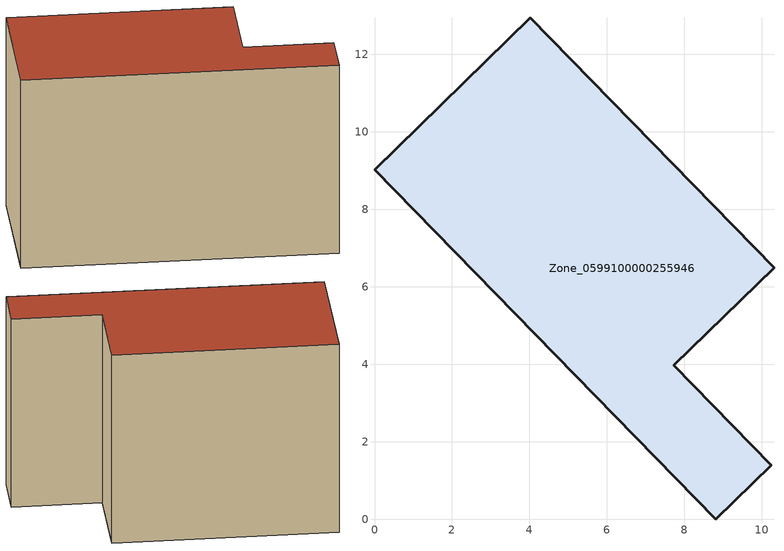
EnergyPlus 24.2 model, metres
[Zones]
Zone_0599100000255946
 floor ground (C_G): 0,9.02 4.02,12.94 10.31,6.49 7.72,3.97 10.24,1.39 8.81,0 z0
 wall outside (C_F): 8.81,0 10.24,1.39 7.72,3.97 10.31,6.49 4.02,12.94 0,9.02 8.81,0 z0:8.26
 roof outside (C_R): 4.02,12.94 0,9.02 8.81,0 10.24,1.39 7.72,3.97 10.31,6.49 z8.26
[BUILDING]
Pand.0599100000255946: North Axis=0; Terrain=City; Loads Convergence Tolerance Value=0.04; Temperature Convergence Tolerance Value=0.4; Solar Distribution=FullExterior; Maximum Number of Warmup Days=25; Minimum Number of Warmup Days=1
[Site:Location]
Rotterdam.The.Hague.AP_ZH_NLD Design_Conditions: Latitude=51.96; Longitude=4.45; Time Zone=1; Elevation=-4.5
[SITE:GROUNDTEMPERATURE:BUILDINGSURFACE]
18, 18, 18, 18, 18, 18, 18, 18, 18, 18, 18, 18
[MATERIAL] Thermal Absorptance=0.9; Solar Absorptance=0.7; Visible Absorptance=0.7
Name | Roughness | Thickness | Conductivity | Density | Specific Heat
G.TC.1975-1991 | MediumSmooth | 0.15 | 0.288461 | 540 | 1210
F.TC.1975-1991 | Rough | 0.3 | 0.230769 | 1920 | 840
R.TC.1975-1991 | MediumRough | 0.2 | 0.153846 | 1500 | 1000
[CONSTRUCTION]
C_G: G.TC.1975-1991
C_F: F.TC.1975-1991
C_R: R.TC.1975-1991
[ZONE]
Zone_0599100000255946: Type=1; Multiplier=1; Ceiling Height=Autocalculate; Volume=Autocalculate; Floor Area=autocalculate; Part of Total Floor Area=Yes
[ZONEINFILTRATION:DESIGNFLOWRATE]
Infil_Zone_0599100000255946: Zone or ZoneList or Space or SpaceList=Zone_0599100000255946; Schedule=AlwaysOn; Design Flow Rate Calculation Method=Flow/Area; Flow Rate per Floor Area=0.003; Constant Term Coefficient=1; Temperature Term Coefficient=0; Velocity Term Coefficient=0; Velocity Squared Term Coefficient=0
[HVACTEMPLATE:ZONE:IDEALLOADSAIRSYSTEM]
Zone_0599100000255946: Maximum Heating Supply Air Temperature=50; Minimum Cooling Supply Air Temperature=13; Maximum Heating Supply Air Humidity Ratio=0.0156; Minimum Cooling Supply Air Humidity Ratio=0.0077; Heating Limit=NoLimit; Cooling Limit=NoLimit; Dehumidification Control Type=ConstantSensibleHeatRatio; Cooling Sensible Heat Ratio=0.7; Dehumidification Setpoint=60; Humidification Control Type=None; Humidification Setpoint=30; Outdoor Air Method=None; Outdoor Air Flow Rate per Person=0.00944; Outdoor Air Flow Rate per Zone Floor Area=0; Outdoor Air Flow Rate per Zone=0; Demand Controlled Ventilation Type=None; Outdoor Air Economizer Type=NoEconomizer; Heat Recovery Type=None; Sensible Heat Recovery Effectiveness=0.7; Latent Heat Recovery Effectiveness=0.65
[ZONECONTROL:THERMOSTAT]
ThermostatControl_Zone_0599100000255946: Zone or ZoneList=Zone_0599100000255946; Control Type Schedule=DualSetpointControlType; Control 1=Thermostat_Zone_0599100000255946; Temperature Difference Between Cutout And Setpoint=0
[THERMOSTATSETPOINT:DUALSETPOINT]
Thermostat_Zone_0599100000255946: Heating Setpoint Temperature Schedule=HeatingSetpoint_Zone_0599100000255946; Cooling Setpoint Temperature Schedule=CoolingSetpoint_Zone_0599100000255946
[SCHEDULE:COMPACT]
HeatingSetpoint_Zone_0599100000255946: Through: 12/31, For: AllDays, Until: 24:00, 21
CoolingSetpoint_Zone_0599100000255946: Through: 12/31, For: AllDays, Until: 24:00, 24
DualSetpointControlType: Through: 12/31, For: AllDays, Until: 24:00, 4
AlwaysOn: Through: 12/31, For: AllDays, Until: 24:00, 1
